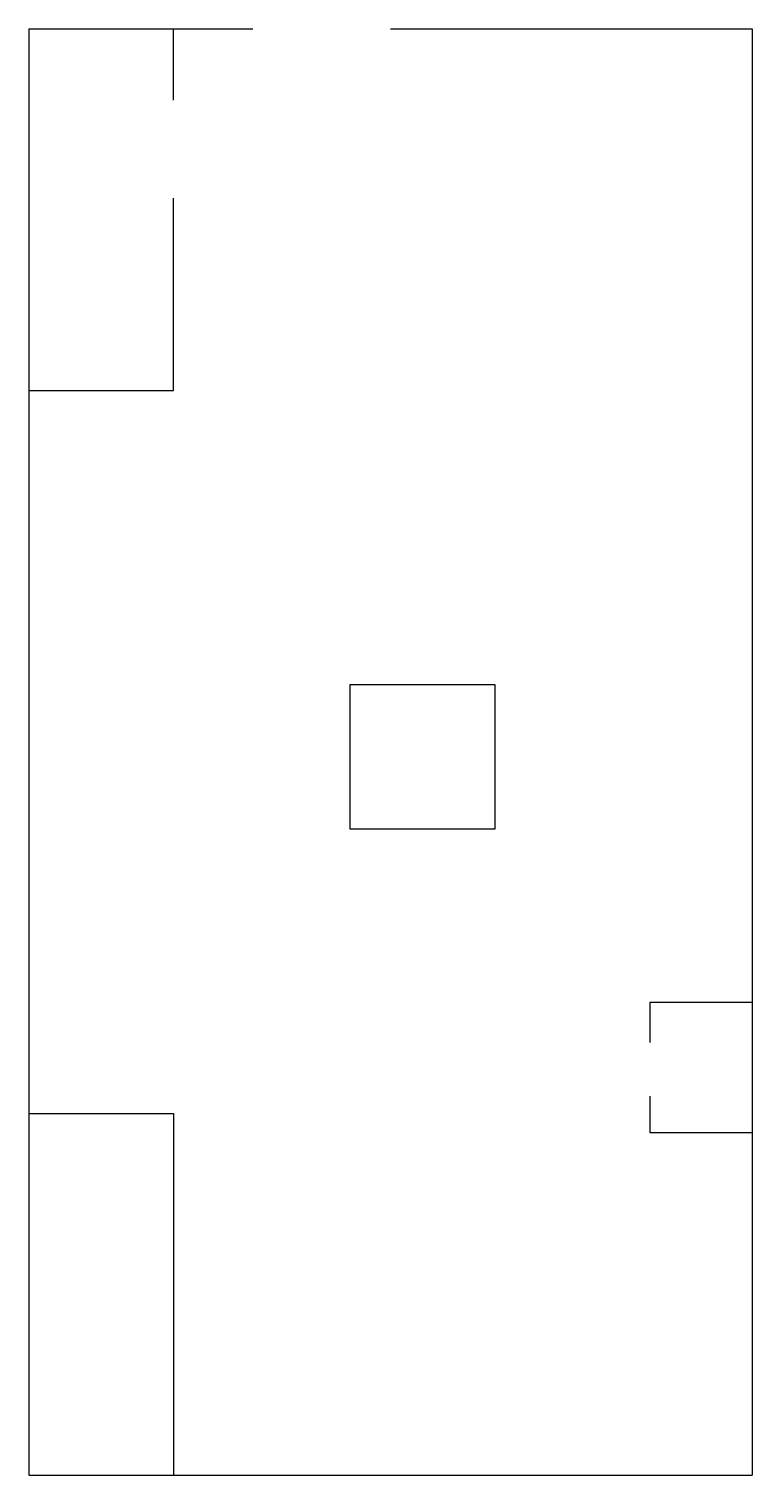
# Model space of a CAD drawing. Header units: millimetres. Extents: x 0 to 10, y 0 to 20.
import ezdxf

# ---------------------------------------------------------------- set-up
doc = ezdxf.new("R2010")
doc.units = ezdxf.units.MM
doc.layers.add('A-WALL', color=7, linetype='Continuous')

msp = doc.modelspace()

# ---------------------------------------------------------------- linework, layer by layer
at = {"layer": 'A-WALL', "linetype": 'ByBlock'}
for p, q in [((0, 20), (3.094, 20)), ((0, 20), (0, 0)), ((2, 19.014), (2, 20)), ((5, 20), (10, 20)), ((10, 20), (10, 0)), ((2, 15), (2, 17.661)), ((0, 15), (2, 15)), ((4.442, 10.934), (6.442, 10.934)), ((4.442, 8.934), (4.442, 10.934)), ((6.442, 10.934), (6.442, 8.934)), ((6.442, 8.934), (4.442, 8.934)), ((10, 6.536), (8.586, 6.536)), ((8.586, 6.536), (8.586, 5.981)), ((8.586, 6.536), (8.586, 5.981)), ((8.586, 5.238), (8.586, 4.737)), ((0, 5), (2, 5)), ((2, 5), (2, 0)), ((0, 0), (10, 0))]:
    msp.add_line(p, q, dxfattribs=at)
at = {"layer": 'A-WALL', "color": 0, "linetype": 'ByBlock'}
msp.add_line((8.586, 4.737), (10, 4.737), dxfattribs=at)

doc.saveas('drawing.dxf')
